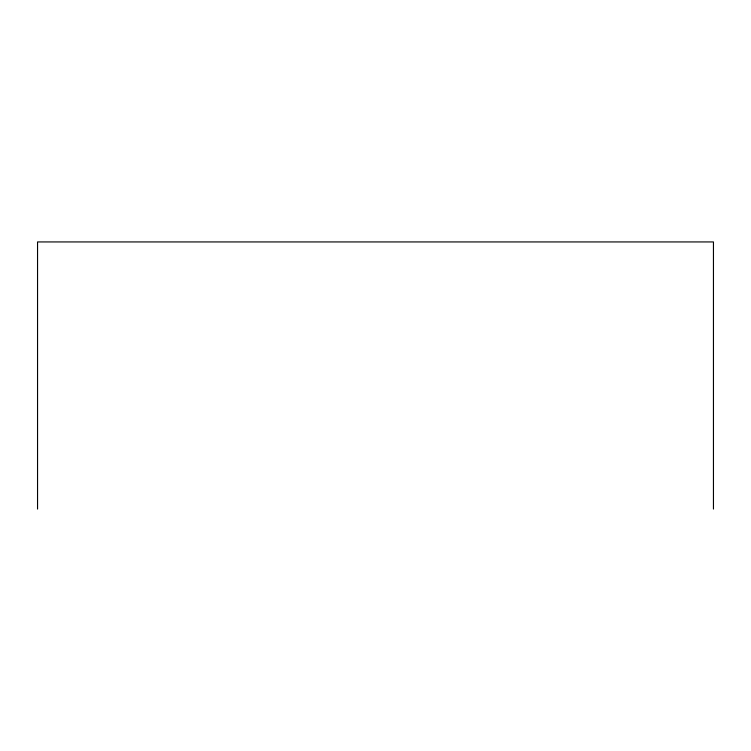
<?xml version="1.0" encoding="UTF-8"?>
<svg xmlns="http://www.w3.org/2000/svg" width="751" height="751" viewBox="0 0 751 751"><rect width="100%" height="100%" fill="white"/><g stroke="black" fill="none" stroke-linecap="round" stroke-linejoin="round"><path stroke-width="1.13" d="M713.45 509.065L713.45 241.935L37.55 241.935L37.55 509.065"/></g></svg>
